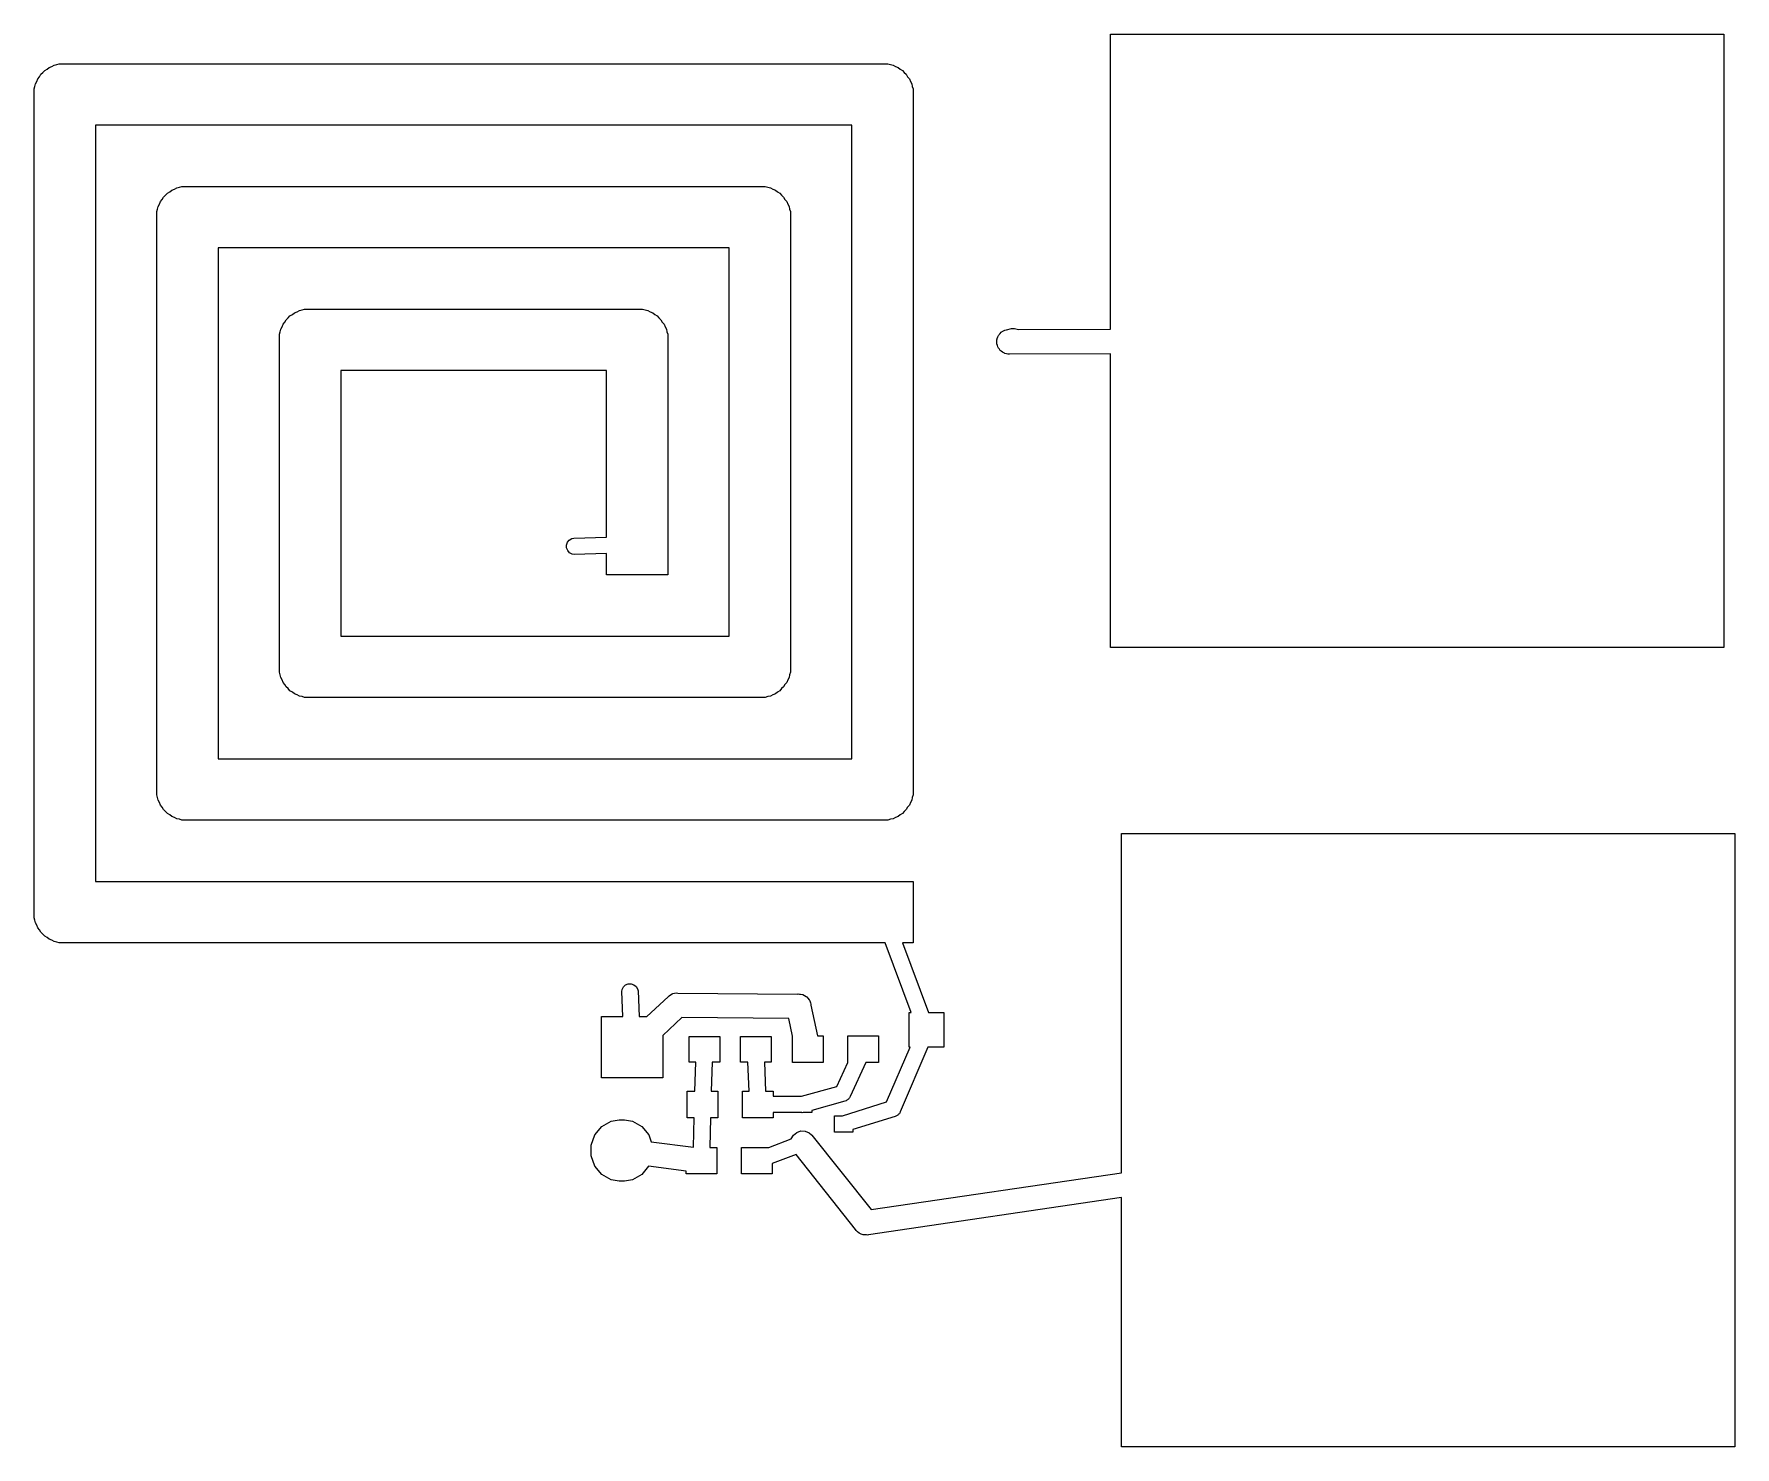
# Model space of a CAD drawing. Extents: x 85 to 168.2, y -117.5 to -48.4.
import ezdxf

# ---------------------------------------------------------------- set-up
doc = ezdxf.new("R2010")
doc.units = 0
doc.header["$MEASUREMENT"] = 0
doc.layers.add('BLACK', color=7, linetype='CONTINUOUS')

msp = doc.modelspace()

# ---------------------------------------------------------------- linework, layer by layer
at = {"layer": 'BLACK', "linetype": 'CONTINUOUS'}
for p, q in [((137.6, -62.8376), (137.6, -48.4)), ((137.6, -48.4), (167.6, -48.4)), ((167.6, -48.4), (167.6, -78.4)), ((85.8137, -49.9853), (85.9291, -49.9187)), ((85.9291, -49.9187), (86.0603, -49.8956)), ((86.0603, -49.8956), (86.1855, -49.85)), ((86.1855, -49.85), (86.3188, -49.85)), ((86.3188, -49.85), (86.3188, -49.85)), ((86.3188, -49.85), (126.581, -49.85)), ((126.581, -49.85), (126.581, -49.85)), ((126.581, -49.85), (126.714, -49.85)), ((126.714, -49.85), (126.84, -49.8956)), ((126.84, -49.8956), (126.971, -49.9187)), ((126.971, -49.9187), (127.086, -49.9853)), ((85.0187, -50.8291), (85.0853, -50.7137)), ((85.0853, -50.7137), (85.1309, -50.5884)), ((85.1309, -50.5884), (85.2166, -50.4863)), ((85.2166, -50.4863), (85.2832, -50.3709)), ((85.2832, -50.3709), (85.3853, -50.2853)), ((85.3853, -50.2853), (85.4709, -50.1832)), ((85.4709, -50.1832), (85.5864, -50.1166)), ((85.5864, -50.1166), (85.6884, -50.0309)), ((85.6884, -50.0309), (85.8137, -49.9853)), ((127.086, -49.9853), (127.212, -50.0309)), ((127.212, -50.0309), (127.314, -50.1166)), ((127.314, -50.1166), (127.429, -50.1832)), ((127.429, -50.1832), (127.515, -50.2853)), ((127.515, -50.2853), (127.617, -50.3709)), ((127.617, -50.3709), (127.683, -50.4863)), ((127.683, -50.4863), (127.769, -50.5884)), ((127.769, -50.5884), (127.815, -50.7137)), ((127.815, -50.7137), (127.881, -50.8291)), ((84.95, -51.0855), (84.9956, -50.9603)), ((84.95, -51.2188), (84.95, -51.0855)), ((84.95, -91.4812), (84.95, -51.2188)), ((84.9956, -50.9603), (85.0187, -50.8291)), ((127.881, -50.8291), (127.904, -50.9603)), ((127.904, -50.9603), (127.95, -51.0855)), ((127.95, -51.0855), (127.95, -51.2188)), ((127.95, -51.2188), (127.95, -51.2188)), ((127.95, -51.2188), (127.95, -85.4812)), ((124.95, -52.85), (87.95, -52.85)), ((87.95, -52.85), (87.95, -89.85)), ((124.95, -83.85), (124.95, -52.85)), ((91.1309, -56.5884), (91.2166, -56.4863)), ((91.2166, -56.4863), (91.2832, -56.3709)), ((91.2832, -56.3709), (91.3853, -56.2853)), ((91.3853, -56.2853), (91.4709, -56.1832)), ((91.4709, -56.1832), (91.5864, -56.1166)), ((91.5864, -56.1166), (91.6884, -56.0309)), ((91.6884, -56.0309), (91.8137, -55.9853)), ((91.8137, -55.9853), (91.9291, -55.9187)), ((91.9291, -55.9187), (92.0603, -55.8956)), ((92.0603, -55.8956), (92.1855, -55.85)), ((92.1855, -55.85), (92.3188, -55.85)), ((92.3188, -55.85), (92.3188, -55.85)), ((92.3188, -55.85), (120.581, -55.85)), ((120.581, -55.85), (120.581, -55.85)), ((120.581, -55.85), (120.714, -55.85)), ((120.714, -55.85), (120.84, -55.8956)), ((120.84, -55.8956), (120.971, -55.9187)), ((120.971, -55.9187), (121.086, -55.9853)), ((121.086, -55.9853), (121.212, -56.0309)), ((121.212, -56.0309), (121.314, -56.1166)), ((121.314, -56.1166), (121.429, -56.1832)), ((121.429, -56.1832), (121.515, -56.2853)), ((121.515, -56.2853), (121.617, -56.3709)), ((121.617, -56.3709), (121.683, -56.4863)), ((121.683, -56.4863), (121.769, -56.5884)), ((90.95, -57.0855), (90.9956, -56.9603)), ((90.95, -57.2188), (90.95, -57.0855)), ((90.95, -85.4812), (90.95, -57.2188)), ((90.9956, -56.9603), (91.0187, -56.8291)), ((91.0187, -56.8291), (91.0853, -56.7137)), ((91.0853, -56.7137), (91.1309, -56.5884)), ((121.769, -56.5884), (121.815, -56.7137)), ((121.815, -56.7137), (121.881, -56.8291)), ((121.881, -56.8291), (121.904, -56.9603)), ((121.904, -56.9603), (121.95, -57.0855)), ((121.95, -57.0855), (121.95, -57.2188)), ((121.95, -57.2188), (121.95, -57.2188)), ((121.95, -57.2188), (121.95, -79.4812)), ((118.95, -58.85), (93.95, -58.85)), ((93.95, -58.85), (93.95, -83.85)), ((118.95, -77.85), (118.95, -58.85)), ((97.2166, -62.4863), (97.2832, -62.3709)), ((97.2832, -62.3709), (97.3853, -62.2853)), ((97.3853, -62.2853), (97.4709, -62.1832)), ((97.4709, -62.1832), (97.5864, -62.1166)), ((97.5864, -62.1166), (97.6884, -62.0309)), ((97.6884, -62.0309), (97.8137, -61.9853)), ((97.8137, -61.9853), (97.9291, -61.9187)), ((97.9291, -61.9187), (98.0603, -61.8956)), ((98.0603, -61.8956), (98.1855, -61.85)), ((98.1855, -61.85), (98.3188, -61.85)), ((98.3188, -61.85), (98.3188, -61.85)), ((98.3188, -61.85), (114.581, -61.85)), ((114.581, -61.85), (114.581, -61.85)), ((114.581, -61.85), (114.714, -61.85)), ((114.714, -61.85), (114.84, -61.8956)), ((114.84, -61.8956), (114.971, -61.9187)), ((114.971, -61.9187), (115.086, -61.9853)), ((115.086, -61.9853), (115.212, -62.0309)), ((115.212, -62.0309), (115.314, -62.1166)), ((115.314, -62.1166), (115.429, -62.1832)), ((115.429, -62.1832), (115.515, -62.2853)), ((115.515, -62.2853), (115.617, -62.3709)), ((115.617, -62.3709), (115.683, -62.4863)), ((96.95, -63.0855), (96.9956, -62.9603)), ((96.95, -63.2188), (96.95, -63.0855)), ((96.95, -79.4812), (96.95, -63.2188)), ((96.9956, -62.9603), (97.0187, -62.8291)), ((97.0187, -62.8291), (97.0853, -62.7137)), ((97.0853, -62.7137), (97.1309, -62.5884)), ((97.1309, -62.5884), (97.2166, -62.4863)), ((115.683, -62.4863), (115.769, -62.5884)), ((115.769, -62.5884), (115.815, -62.7137)), ((115.815, -62.7137), (115.881, -62.8291)), ((115.881, -62.8291), (115.904, -62.9603)), ((115.904, -62.9603), (115.95, -63.0855)), ((115.95, -63.0855), (115.95, -63.2188)), ((115.95, -63.2188), (115.95, -63.2188)), ((115.95, -63.2188), (115.95, -74.85)), ((132.064, -63.2824), (132.097, -63.2161)), ((132.097, -63.2161), (132.122, -63.1467)), ((132.122, -63.1467), (132.143, -63.1216)), ((132.143, -63.1216), (132.157, -63.0922)), ((132.157, -63.0922), (132.21, -63.0409)), ((132.21, -63.0409), (132.257, -62.9843)), ((132.257, -62.9843), (132.285, -62.9678)), ((132.285, -62.9678), (132.309, -62.9451)), ((132.309, -62.9451), (132.376, -62.9151)), ((132.376, -62.9151), (132.44, -62.878)), ((132.44, -62.878), (132.524, -62.863)), ((132.524, -62.863), (132.755, -62.8052)), ((132.755, -62.8052), (132.913, -62.794)), ((132.913, -62.794), (133.105, -62.8489)), ((133.105, -62.8489), (137.6, -62.8376)), ((132.042, -63.4929), (132.05, -63.4195)), ((132.05, -63.5246), (132.042, -63.4929)), ((132.05, -63.3457), (132.061, -63.315)), ((132.05, -63.4195), (132.05, -63.3457)), ((132.05, -63.5573), (132.05, -63.5246)), ((132.076, -63.6266), (132.05, -63.5573)), ((132.061, -63.315), (132.064, -63.2824)), ((132.094, -63.6982), (132.076, -63.6266)), ((132.112, -63.7253), (132.094, -63.6982)), ((132.123, -63.7559), (132.112, -63.7253)), ((132.171, -63.8124), (132.123, -63.7559)), ((132.212, -63.8735), (132.171, -63.8124)), ((132.238, -63.8927), (132.212, -63.8735)), ((132.26, -63.9177), (132.238, -63.8927)), ((132.324, -63.9544), (132.26, -63.9177)), ((132.383, -63.9978), (132.324, -63.9544)), ((132.415, -64.0068), (132.383, -63.9978)), ((132.443, -64.023), (132.415, -64.0068)), ((132.516, -64.0357), (132.443, -64.023)), ((132.587, -64.056), (132.516, -64.0357)), ((132.672, -64.0499), (132.587, -64.056)), ((137.6, -64.0376), (132.672, -64.0499)), ((137.6, -78.4), (137.6, -64.0376)), ((112.95, -64.85), (99.95, -64.85)), ((99.95, -64.85), (99.95, -77.85)), ((112.95, -71.85), (112.95, -64.85)), ((112.95, -72.999), (112.95, -71.85)), ((112.95, -71.85), (112.95, -71.85)), ((111.042, -73.2586), (111.129, -73.1476)), ((111.129, -73.1476), (111.249, -73.0731)), ((111.249, -73.0731), (111.352, -73.0514)), ((111.352, -73.0514), (112.95, -72.999)), ((110.998, -73.3926), (111.042, -73.2586)), ((111.003, -73.5336), (110.998, -73.3926)), ((111.055, -73.6645), (111.003, -73.5336)), ((111.149, -73.7695), (111.055, -73.6645)), ((111.274, -73.836), (111.149, -73.7695)), ((111.378, -73.8509), (111.274, -73.836)), ((112.95, -73.7994), (111.378, -73.8509)), ((112.95, -74.85), (112.95, -73.7994)), ((115.95, -74.85), (112.95, -74.85)), ((99.95, -77.85), (118.95, -77.85)), ((167.6, -78.4), (137.6, -78.4)), ((96.95, -79.6145), (96.95, -79.4812)), ((96.95, -79.4812), (96.95, -79.4812)), ((96.9956, -79.7397), (96.95, -79.6145)), ((97.0187, -79.8709), (96.9956, -79.7397)), ((97.0853, -79.9863), (97.0187, -79.8709)), ((121.881, -79.8709), (121.815, -79.9863)), ((121.904, -79.7397), (121.881, -79.8709)), ((121.95, -79.6145), (121.904, -79.7397)), ((121.95, -79.4812), (121.95, -79.4812)), ((121.95, -79.4812), (121.95, -79.6145)), ((97.1309, -80.1116), (97.0853, -79.9863)), ((97.2166, -80.2137), (97.1309, -80.1116)), ((97.2832, -80.3291), (97.2166, -80.2137)), ((97.3853, -80.4147), (97.2832, -80.3291)), ((97.4709, -80.5168), (97.3853, -80.4147)), ((97.5863, -80.5834), (97.4709, -80.5168)), ((97.6884, -80.6691), (97.5863, -80.5834)), ((97.8137, -80.7147), (97.6884, -80.6691)), ((121.212, -80.6691), (121.086, -80.7147)), ((121.314, -80.5834), (121.212, -80.6691)), ((121.429, -80.5168), (121.314, -80.5834)), ((121.515, -80.4147), (121.429, -80.5168)), ((121.617, -80.3291), (121.515, -80.4147)), ((121.683, -80.2137), (121.617, -80.3291)), ((121.769, -80.1116), (121.683, -80.2137)), ((121.815, -79.9863), (121.769, -80.1116)), ((97.9291, -80.7813), (97.8137, -80.7147)), ((98.0603, -80.8044), (97.9291, -80.7813)), ((98.1855, -80.85), (98.0603, -80.8044)), ((98.3188, -80.85), (98.1855, -80.85)), ((120.581, -80.85), (98.3188, -80.85)), ((98.3188, -80.85), (98.3188, -80.85)), ((120.714, -80.85), (120.581, -80.85)), ((120.581, -80.85), (120.581, -80.85)), ((120.84, -80.8044), (120.714, -80.85)), ((120.971, -80.7813), (120.84, -80.8044)), ((121.086, -80.7147), (120.971, -80.7813)), ((93.95, -83.85), (124.95, -83.85)), ((90.95, -85.6145), (90.95, -85.4812)), ((90.95, -85.4812), (90.95, -85.4812)), ((90.9956, -85.7397), (90.95, -85.6145)), ((127.95, -85.6145), (127.904, -85.7397)), ((127.95, -85.4812), (127.95, -85.4812)), ((127.95, -85.4812), (127.95, -85.6145)), ((91.0187, -85.8709), (90.9956, -85.7397)), ((91.0853, -85.9863), (91.0187, -85.8709)), ((91.1309, -86.1116), (91.0853, -85.9863)), ((91.2166, -86.2137), (91.1309, -86.1116)), ((91.2832, -86.3291), (91.2166, -86.2137)), ((91.3853, -86.4147), (91.2832, -86.3291)), ((91.4709, -86.5168), (91.3853, -86.4147)), ((91.5863, -86.5834), (91.4709, -86.5168)), ((127.429, -86.5168), (127.314, -86.5834)), ((127.515, -86.4147), (127.429, -86.5168)), ((127.617, -86.3291), (127.515, -86.4147)), ((127.683, -86.2137), (127.617, -86.3291)), ((127.769, -86.1116), (127.683, -86.2137)), ((127.815, -85.9863), (127.769, -86.1116)), ((127.881, -85.8709), (127.815, -85.9863)), ((127.904, -85.7397), (127.881, -85.8709)), ((91.6884, -86.6691), (91.5863, -86.5834)), ((91.8137, -86.7147), (91.6884, -86.6691)), ((91.9291, -86.7813), (91.8137, -86.7147)), ((92.0603, -86.8044), (91.9291, -86.7813)), ((92.1855, -86.85), (92.0603, -86.8044)), ((92.3188, -86.85), (92.1855, -86.85)), ((126.581, -86.85), (92.3188, -86.85)), ((92.3188, -86.85), (92.3188, -86.85)), ((126.714, -86.85), (126.581, -86.85)), ((126.581, -86.85), (126.581, -86.85)), ((126.84, -86.8044), (126.714, -86.85)), ((126.971, -86.7813), (126.84, -86.8044)), ((127.086, -86.7147), (126.971, -86.7813)), ((127.212, -86.6691), (127.086, -86.7147)), ((127.314, -86.5834), (127.212, -86.6691)), ((138.15, -104.092), (138.15, -87.5)), ((138.15, -87.5), (168.15, -87.5)), ((168.15, -87.5), (168.15, -117.5)), ((87.95, -89.85), (127.95, -89.85)), ((127.95, -89.85), (127.95, -92.85)), ((84.95, -91.6145), (84.95, -91.4812)), ((84.95, -91.4812), (84.95, -91.4812)), ((84.9956, -91.7397), (84.95, -91.6145)), ((85.0187, -91.8709), (84.9956, -91.7397)), ((85.0853, -91.9863), (85.0187, -91.8709)), ((85.1309, -92.1116), (85.0853, -91.9863)), ((85.2166, -92.2137), (85.1309, -92.1116)), ((85.2832, -92.3291), (85.2166, -92.2137)), ((85.3853, -92.4147), (85.2832, -92.3291)), ((85.4709, -92.5168), (85.3853, -92.4147)), ((85.5863, -92.5834), (85.4709, -92.5168)), ((85.6884, -92.6691), (85.5863, -92.5834)), ((85.8137, -92.7147), (85.6884, -92.6691)), ((85.9291, -92.7813), (85.8137, -92.7147)), ((86.0603, -92.8044), (85.9291, -92.7813)), ((86.1855, -92.85), (86.0603, -92.8044)), ((86.3188, -92.85), (86.1855, -92.85)), ((126.584, -92.85), (86.3188, -92.85)), ((86.3188, -92.85), (86.3188, -92.85)), ((127.855, -96.25), (126.584, -92.85)), ((127.95, -92.85), (127.438, -92.85)), ((127.438, -92.85), (128.709, -96.25)), ((114.015, -94.8529), (114.156, -94.8477)), ((114.156, -94.8477), (114.29, -94.891)), ((113.699, -95.2298), (113.713, -95.1253)), ((113.744, -96.45), (113.699, -95.2298)), ((113.713, -95.1253), (113.779, -95.0006)), ((113.779, -95.0006), (113.884, -94.906)), ((113.884, -94.906), (114.015, -94.8529)), ((114.29, -94.891), (114.401, -94.9776)), ((114.401, -94.9776), (114.476, -95.0971)), ((114.476, -95.0971), (114.498, -95.2002)), ((114.498, -95.2002), (114.545, -96.45)), ((114.93, -96.45), (115.966, -95.4844)), ((115.966, -95.4844), (116.012, -95.43)), ((116.012, -95.43), (116.089, -95.3868)), ((116.089, -95.3868), (116.162, -95.3391)), ((116.162, -95.3391), (116.18, -95.3349)), ((116.18, -95.3349), (116.196, -95.3258)), ((116.196, -95.3258), (116.283, -95.3113)), ((116.283, -95.3113), (116.368, -95.2916)), ((116.368, -95.2916), (116.439, -95.3003)), ((116.439, -95.3003), (122.289, -95.3495)), ((122.289, -95.3495), (122.328, -95.3412)), ((122.328, -95.3412), (122.394, -95.3503)), ((122.394, -95.3503), (122.408, -95.3505)), ((122.408, -95.3505), (122.446, -95.3576)), ((122.446, -95.3576), (122.537, -95.3703)), ((122.537, -95.3703), (122.55, -95.3767)), ((122.55, -95.3767), (122.563, -95.3793)), ((122.563, -95.3793), (122.643, -95.4261)), ((122.643, -95.4261), (122.724, -95.4693)), ((122.724, -95.4693), (122.734, -95.4796)), ((122.734, -95.4796), (122.746, -95.4866)), ((122.746, -95.4866), (122.804, -95.5578)), ((122.804, -95.5578), (122.866, -95.6263)), ((122.866, -95.6263), (122.871, -95.6391)), ((122.871, -95.6391), (122.88, -95.6498)), ((122.88, -95.6498), (122.911, -95.7368)), ((112.7, -99.45), (112.7, -96.45)), ((112.7, -96.45), (113.744, -96.45)), ((114.545, -96.45), (114.93, -96.45)), ((116.634, -96.502), (115.7, -97.3724)), ((121.864, -96.5459), (116.634, -96.502)), ((122.911, -95.7368), (122.926, -95.773)), ((122.926, -95.773), (122.929, -95.7862)), ((122.929, -95.7862), (122.951, -95.8492)), ((122.951, -95.8492), (122.951, -95.8889)), ((122.951, -95.8889), (123.274, -97.4)), ((127.75, -97.95), (127.75, -96.25)), ((127.75, -96.25), (127.855, -96.25)), ((128.709, -96.25), (129.45, -96.25)), ((129.45, -96.25), (129.45, -97.95)), ((122.05, -97.4136), (121.864, -96.5459)), ((115.7, -97.3724), (115.7, -99.45)), ((117, -98.675), (117, -97.425)), ((117, -97.425), (118.5, -97.425)), ((118.5, -97.425), (118.5, -98.675)), ((119.5, -98.675), (119.5, -97.425)), ((119.5, -97.425), (121, -97.425)), ((121, -97.425), (121, -98.675)), ((122.05, -98.7), (122.05, -97.4136)), ((123.274, -97.4), (123.55, -97.4)), ((123.55, -97.4), (123.55, -98.7)), ((124.75, -98.7), (124.75, -97.4)), ((124.75, -97.4), (126.25, -97.4)), ((126.25, -97.4), (126.25, -98.7)), ((126.655, -100.623), (127.801, -97.95)), ((128.671, -97.95), (127.318, -101.106)), ((127.801, -97.95), (127.75, -97.95)), ((129.45, -97.95), (128.671, -97.95)), ((117.327, -98.675), (117, -98.675)), ((117.274, -100.1), (117.327, -98.675)), ((118.127, -98.675), (118.074, -100.1)), ((118.5, -98.675), (118.127, -98.675)), ((119.873, -98.675), (119.5, -98.675)), ((119.926, -100.1), (119.873, -98.675)), ((121, -98.675), (120.673, -98.675)), ((120.673, -98.675), (120.726, -100.1)), ((123.55, -98.7), (122.05, -98.7)), ((124.215, -99.8649), (124.757, -98.7)), ((124.757, -98.7), (124.75, -98.7)), ((125.639, -98.7), (124.864, -100.367)), ((126.25, -98.7), (125.639, -98.7)), ((115.7, -99.45), (112.7, -99.45)), ((116.9, -101.4), (116.9, -100.1)), ((116.9, -100.1), (117.274, -100.1)), ((118.074, -100.1), (118.4, -100.1)), ((118.4, -100.1), (118.4, -101.4)), ((119.6, -101.4), (119.6, -100.1)), ((119.6, -100.1), (119.926, -100.1)), ((120.726, -100.1), (121.1, -100.1)), ((121.1, -100.1), (121.1, -100.35)), ((121.1, -100.35), (122.495, -100.35)), ((122.495, -100.35), (124.215, -99.8649)), ((124.606, -100.586), (123, -101.039)), ((124.489, -101.3), (126.655, -100.623)), ((124.672, -100.568), (124.606, -100.586)), ((124.703, -100.546), (124.672, -100.568)), ((124.737, -100.53), (124.703, -100.546)), ((124.76, -100.506), (124.737, -100.53)), ((124.787, -100.487), (124.76, -100.506)), ((124.809, -100.456), (124.787, -100.487)), ((124.836, -100.429), (124.809, -100.456)), ((124.864, -100.367), (124.836, -100.429)), ((113.179, -101.569), (113.569, -101.5)), ((113.569, -101.5), (113.831, -101.5)), ((113.831, -101.5), (114.221, -101.569)), ((117.238, -101.4), (116.9, -101.4)), ((117.212, -102.845), (117.238, -101.4)), ((118.038, -101.4), (118.012, -102.85)), ((118.4, -101.4), (118.038, -101.4)), ((121.1, -101.4), (119.6, -101.4)), ((122.5, -101.15), (121.1, -101.15)), ((121.1, -101.15), (121.1, -101.4)), ((122.52, -101.155), (122.5, -101.15)), ((122.57, -101.15), (122.52, -101.155)), ((123, -101.15), (122.57, -101.15)), ((123, -101.039), (123, -101.15)), ((124.1, -102.1), (124.1, -101.3)), ((124.1, -101.3), (124.489, -101.3)), ((127.068, -101.332), (125, -101.978)), ((127.133, -101.313), (127.068, -101.332)), ((127.163, -101.29), (127.133, -101.313)), ((127.196, -101.273), (127.163, -101.29)), ((127.219, -101.248), (127.196, -101.273)), ((127.246, -101.228), (127.219, -101.248)), ((127.267, -101.197), (127.246, -101.228)), ((127.292, -101.169), (127.267, -101.197)), ((127.318, -101.106), (127.292, -101.169)), ((112.2, -102.736), (112.381, -102.238)), ((112.381, -102.238), (112.721, -101.833)), ((112.721, -101.833), (113.179, -101.569)), ((114.221, -101.569), (114.679, -101.833)), ((114.679, -101.833), (115.019, -102.238)), ((115.019, -102.238), (115.143, -102.58)), ((121.983, -102.427), (122.094, -102.246)), ((122.094, -102.246), (122.259, -102.114)), ((122.259, -102.114), (122.46, -102.047)), ((122.46, -102.047), (122.672, -102.053)), ((122.672, -102.053), (122.869, -102.131)), ((122.869, -102.131), (122.987, -102.236)), ((122.987, -102.236), (122.999, -102.25)), ((122.999, -102.25), (123, -102.25)), ((123, -102.25), (123, -102.252)), ((123, -102.252), (125.89, -105.888)), ((124.506, -102.1), (124.1, -102.1)), ((124.531, -102.106), (124.506, -102.1)), ((124.576, -102.1), (124.531, -102.106)), ((125, -102.1), (124.576, -102.1)), ((125, -101.978), (125, -102.1)), ((112.2, -103.264), (112.2, -102.736)), ((115.143, -102.58), (117.212, -102.845)), ((118.012, -102.85), (118.35, -102.85)), ((118.35, -102.85), (118.35, -104.15)), ((119.55, -104.15), (119.55, -102.85)), ((119.55, -102.85), (120.889, -102.85)), ((120.889, -102.85), (121.981, -102.437)), ((121.981, -102.437), (121.983, -102.427)), ((112.381, -103.762), (112.2, -103.264)), ((112.721, -104.167), (112.381, -103.762)), ((115.01, -103.773), (114.679, -104.167)), ((116.85, -104.009), (115.01, -103.773)), ((122.222, -103.202), (121.05, -103.644)), ((121.05, -103.644), (121.05, -104.15)), ((125.133, -106.864), (122.222, -103.202)), ((113.179, -104.431), (112.721, -104.167)), ((113.569, -104.5), (113.179, -104.431)), ((113.831, -104.5), (113.569, -104.5)), ((114.221, -104.431), (113.831, -104.5)), ((114.679, -104.167), (114.221, -104.431)), ((116.85, -104.15), (116.85, -104.009)), ((118.35, -104.15), (116.85, -104.15)), ((121.05, -104.15), (119.55, -104.15)), ((125.89, -105.888), (138.15, -104.092)), ((138.15, -105.304), (125.775, -107.118)), ((138.15, -117.5), (138.15, -105.304)), ((125.158, -106.91), (125.133, -106.864)), ((125.198, -106.946), (125.158, -106.91)), ((125.199, -106.946), (125.198, -106.946)), ((125.237, -106.981), (125.199, -106.946)), ((125.316, -107.05), (125.237, -106.981)), ((125.317, -107.051), (125.316, -107.05)), ((125.415, -107.09), (125.317, -107.051)), ((125.317, -107.051), (125.317, -107.051)), ((125.512, -107.129), (125.415, -107.09)), ((125.513, -107.129), (125.512, -107.129)), ((125.514, -107.129), (125.513, -107.129)), ((125.619, -107.132), (125.514, -107.129)), ((125.671, -107.133), (125.619, -107.132)), ((125.725, -107.135), (125.671, -107.133)), ((125.671, -107.133), (125.671, -107.133)), ((125.775, -107.118), (125.725, -107.135)), ((168.15, -117.5), (138.15, -117.5))]:
    msp.add_line(p, q, dxfattribs=at)

doc.saveas('drawing.dxf')
